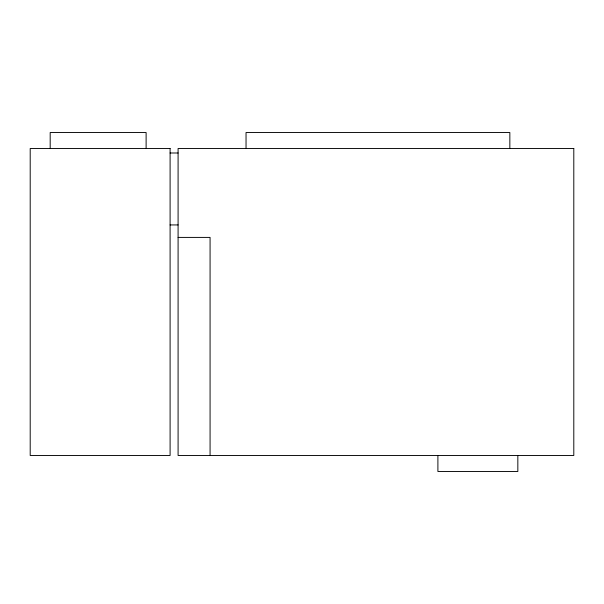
<?xml version="1.0" encoding="UTF-8"?>
<svg xmlns="http://www.w3.org/2000/svg" width="604" height="604" viewBox="0 0 604 604"><rect width="100%" height="100%" fill="white"/><g stroke="black" fill="none" stroke-linecap="round" stroke-linejoin="round"><path stroke-width="0.91" d="M170.094 152.993L178.089 152.993M170.094 224.937L178.089 224.937M178.089 237.41L210.071 237.41L210.071 455.484M517.839 455.484L517.839 471.475L437.9 471.475L437.9 455.484M509.844 148.516L509.844 132.525L246.039 132.525L246.039 148.516M146.115 148.516L146.115 132.525L50.185 132.525L50.185 148.516M170.094 148.516L30.2 148.516L30.2 455.484L170.094 455.484L170.094 148.516M573.8 148.516L178.089 148.516L178.089 455.484L573.8 455.484L573.8 148.516"/></g></svg>
